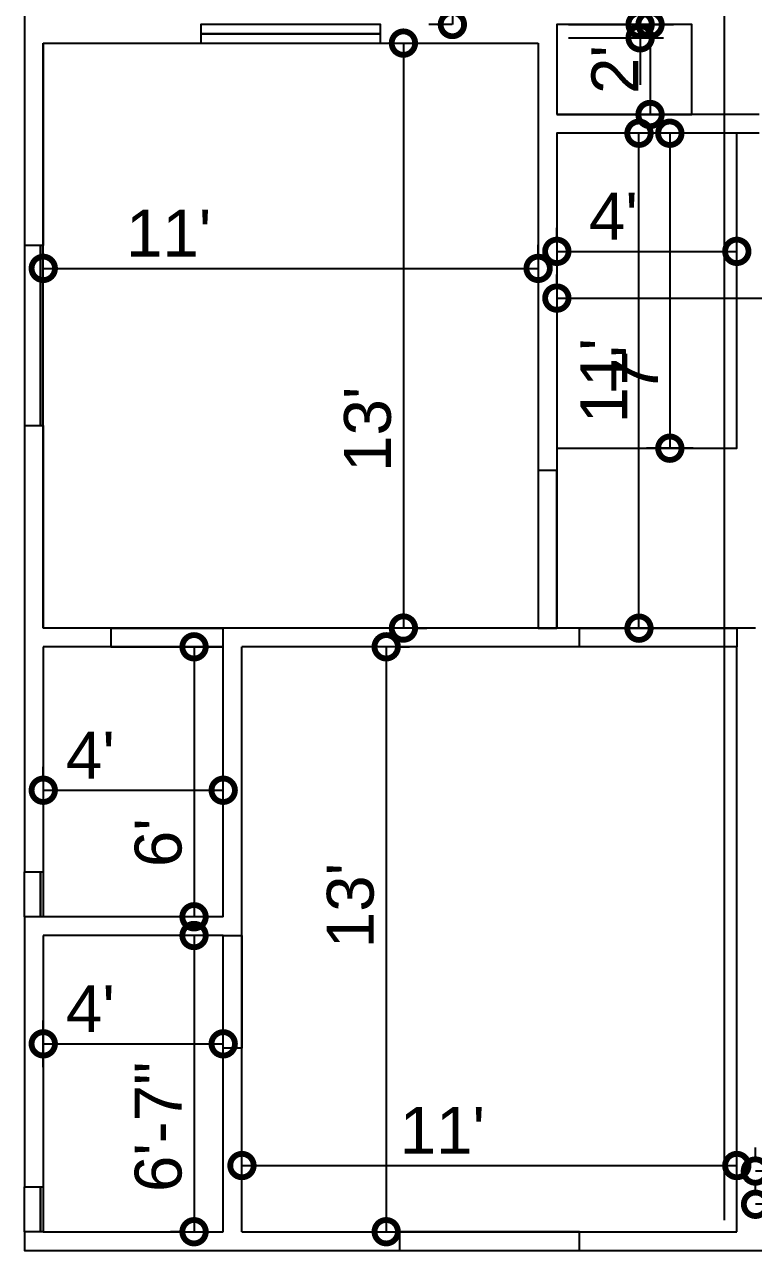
# Model space of a CAD drawing. Header units: feet. Extents: x 1048 to 1609, y 122 to 684.
# Drawn here: x 1052.1 to 1246.6, y 126 to 452.9 of the extents above; entities that cross this region are included whole.
import ezdxf

# ---------------------------------------------------------------- set-up
doc = ezdxf.new("R2010")
doc.units = ezdxf.units.FT
doc.header["$MEASUREMENT"] = 0
for name, color, linetype in [('2d doors', 82, 'Continuous'), ('2d walls', 9, 'Continuous'), ('2d windows', 150, 'Continuous'), ('blocks', 130, 'Continuous'), ('dimentions', 230, 'Continuous')]:
    doc.layers.add(name, color=color, linetype=linetype)
doc.styles.get("Standard").update_dxf_attribs({"font": 'arial.ttf'})
doc.dimstyles.new('dimentions', dxfattribs={"dimscale": 5, "dimtxt": 2.5, "dimasz": 2.5, "dimexe": 1.25, "dimexo": 0.625, "dimtad": 1, "dimdec": 4, "dimzin": 0, "dimdsep": 46, "dimlunit": 4, "dimtxsty": 'Standard', "dimblk": 'DOTSMALL', "dimcen": 2.5, "dimadec": 0, "dimazin": 0, "dimtfac": 1, "dimtdec": 4, "dimtofl": 0, "dimtmove": 0, "dimatfit": 3, "dimfxl": 1, "dimtolj": 1, "dimtzin": 0, "dimarcsym": 0})

# ---------------------------------------------------------------- blocks, each defined once
blk = doc.blocks.new('_DotSmall')
at = {"color": 0, "linetype": 'ByBlock', "const_width": 0.5}
blk.add_lwpolyline([(-0.0625, 0, 1), (0.0625, 0, 1)], format="xyb", close=True, dxfattribs=at)
blk = doc.blocks.new('*D3')
at = {"layer": 'Defpoints', "color": 0, "transparency": 16777216}
for p in [(1110.14, 148.64), (1242.14, 148.64), (1242.14, 148.64)]:
    blk.add_point(p, dxfattribs=at)
at = {"layer": 'dimentions', "color": 0, "lineweight": -2, "transparency": 16777216}
for p, q in [((1110.14, 151.76), (1110.14, 154.89)), ((1242.14, 151.76), (1242.14, 154.89)), ((1110.14, 148.64), (1242.14, 148.64))]:
    blk.add_line(p, q, dxfattribs=at)
at = {"layer": 'dimentions', "color": 0, "lineweight": -2, "transparency": 16777216, "xscale": 12.5, "yscale": 12.5, "zscale": 12.5, "rotation": 180}
blk.add_blockref('_DotSmall', (1110.14, 148.64), dxfattribs=at)
at = {"layer": 'dimentions', "color": 0, "lineweight": -2, "transparency": 16777216, "xscale": 12.5, "yscale": 12.5, "zscale": 12.5}
blk.add_blockref('_DotSmall', (1242.14, 148.64), dxfattribs=at)
at = {"layer": 'dimentions', "color": 0, "transparency": 16777216, "insert": (1163.59, 158.04), "char_height": 12.5, "attachment_point": 5}
blk.add_mtext("\\A1;11'", dxfattribs=at)
blk = doc.blocks.new('*D4')
at = {"layer": 'Defpoints', "color": 0, "transparency": 16777216}
for p in [(1148.62, 286.99), (1148.62, 130.99), (1148.62, 130.99)]:
    blk.add_point(p, dxfattribs=at)
at = {"layer": 'dimentions', "color": 0, "lineweight": -2, "transparency": 16777216}
for p, q in [((1148.62, 286.99), (1148.62, 130.99)), ((1151.75, 286.99), (1154.87, 286.99)), ((1151.75, 130.99), (1154.87, 130.99))]:
    blk.add_line(p, q, dxfattribs=at)
at = {"layer": 'dimentions', "color": 0, "lineweight": -2, "transparency": 16777216, "xscale": 12.5, "yscale": 12.5, "zscale": 12.5}
for p, rotation in [((1148.62, 286.99), 90), ((1148.62, 130.99), 270)]:
    blk.add_blockref('_DotSmall', p, dxfattribs=dict(at, rotation=rotation))
at = {"layer": 'dimentions', "color": 0, "transparency": 16777216, "insert": (1139.11, 217.98), "char_height": 12.5, "attachment_point": 5, "rotation": 90}
blk.add_mtext("\\A1;13'", dxfattribs=at)
blk = doc.blocks.new('*D11')
at = {"layer": 'Defpoints', "color": 0, "transparency": 16777216}
for p in [(1057.14, 387.91), (1189.14, 387.91), (1189.14, 387.91)]:
    blk.add_point(p, dxfattribs=at)
at = {"layer": 'dimentions', "color": 0, "lineweight": -2, "transparency": 16777216}
for p, q in [((1057.14, 391.03), (1057.14, 394.16)), ((1189.14, 391.03), (1189.14, 394.16)), ((1057.14, 387.91), (1189.14, 387.91))]:
    blk.add_line(p, q, dxfattribs=at)
at = {"layer": 'dimentions', "color": 0, "lineweight": -2, "transparency": 16777216, "xscale": 12.5, "yscale": 12.5, "zscale": 12.5, "rotation": 180}
blk.add_blockref('_DotSmall', (1057.14, 387.91), dxfattribs=at)
at = {"layer": 'dimentions', "color": 0, "lineweight": -2, "transparency": 16777216, "xscale": 12.5, "yscale": 12.5, "zscale": 12.5}
blk.add_blockref('_DotSmall', (1189.14, 387.91), dxfattribs=at)
at = {"layer": 'dimentions', "color": 0, "transparency": 16777216, "insert": (1090.59, 397.31), "char_height": 12.5, "attachment_point": 5}
blk.add_mtext("\\A1;11'", dxfattribs=at)
blk = doc.blocks.new('*D12')
at = {"layer": 'Defpoints', "color": 0, "transparency": 16777216}
for p in [(1153.21, 447.99), (1153.21, 291.99), (1153.21, 291.99)]:
    blk.add_point(p, dxfattribs=at)
at = {"layer": 'dimentions', "color": 0, "lineweight": -2, "transparency": 16777216}
for p, q in [((1153.21, 447.99), (1153.21, 291.99)), ((1156.33, 447.99), (1159.46, 447.99)), ((1156.33, 291.99), (1159.46, 291.99))]:
    blk.add_line(p, q, dxfattribs=at)
at = {"layer": 'dimentions', "color": 0, "lineweight": -2, "transparency": 16777216, "xscale": 12.5, "yscale": 12.5, "zscale": 12.5}
for p, rotation in [((1153.21, 447.99), 90), ((1153.21, 291.99), 270)]:
    blk.add_blockref('_DotSmall', p, dxfattribs=dict(at, rotation=rotation))
at = {"layer": 'dimentions', "color": 0, "transparency": 16777216, "insert": (1143.7, 345.01), "char_height": 12.5, "attachment_point": 5, "rotation": 90}
blk.add_mtext("\\A1;13'", dxfattribs=at)
blk = doc.blocks.new('*D13')
at = {"layer": 'Defpoints', "color": 0, "transparency": 16777216}
for p in [(1194.14, 379.99), (1290.14, 379.99), (1290.14, 379.99)]:
    blk.add_point(p, dxfattribs=at)
at = {"layer": 'dimentions', "color": 0, "lineweight": -2, "transparency": 16777216}
for p, q in [((1194.14, 383.11), (1194.14, 386.24)), ((1290.14, 383.11), (1290.14, 386.24)), ((1194.14, 379.99), (1290.14, 379.99))]:
    blk.add_line(p, q, dxfattribs=at)
at = {"layer": 'dimentions', "color": 0, "lineweight": -2, "transparency": 16777216, "xscale": 12.5, "yscale": 12.5, "zscale": 12.5, "rotation": 180}
blk.add_blockref('_DotSmall', (1194.14, 379.99), dxfattribs=at)
at = {"layer": 'dimentions', "color": 0, "lineweight": -2, "transparency": 16777216, "xscale": 12.5, "yscale": 12.5, "zscale": 12.5}
blk.add_blockref('_DotSmall', (1290.14, 379.99), dxfattribs=at)
at = {"layer": 'dimentions', "color": 0, "transparency": 16777216, "insert": (1255.71, 389.49), "char_height": 12.5, "attachment_point": 5}
blk.add_mtext("\\A1;8'", dxfattribs=at)
blk = doc.blocks.new('*D14')
at = {"layer": 'Defpoints', "color": 0, "transparency": 16777216}
for p in [(1216.05, 423.95), (1216.05, 423.95), (1216.05, 291.95)]:
    blk.add_point(p, dxfattribs=at)
at = {"layer": 'dimentions', "color": 0, "lineweight": -2, "transparency": 16777216}
for p, q in [((1212.92, 423.95), (1209.8, 423.95)), ((1216.05, 291.95), (1216.05, 423.95)), ((1212.92, 291.95), (1209.8, 291.95))]:
    blk.add_line(p, q, dxfattribs=at)
at = {"layer": 'dimentions', "color": 0, "lineweight": -2, "transparency": 16777216, "xscale": 12.5, "yscale": 12.5, "zscale": 12.5}
for p, rotation in [((1216.05, 423.95), 90), ((1216.05, 291.95), 270)]:
    blk.add_blockref('_DotSmall', p, dxfattribs=dict(at, rotation=rotation))
at = {"layer": 'dimentions', "color": 0, "transparency": 16777216, "insert": (1206.65, 357.95), "char_height": 12.5, "attachment_point": 5, "rotation": 90}
blk.add_mtext("\\A1;11'", dxfattribs=at)
blk = doc.blocks.new('*D15')
at = {"layer": 'Defpoints', "color": 0, "transparency": 16777216}
for p in [(1194.14, 452.95), (1216.35, 452.95), (1194.14, 449.4)]:
    blk.add_point(p, dxfattribs=at)
at = {"layer": 'dimentions', "color": 0, "lineweight": -2, "transparency": 16777216}
for p, q in [((1216.35, 452.95), (1216.35, 516.11)), ((1197.26, 452.95), (1222.6, 452.95)), ((1197.26, 449.4), (1222.6, 449.4)), ((1216.35, 449.4), (1216.35, 436.9))]:
    blk.add_line(p, q, dxfattribs=at)
at = {"layer": 'dimentions', "color": 0, "lineweight": -2, "transparency": 16777216, "xscale": 12.5, "yscale": 12.5, "zscale": 12.5}
for p, rotation in [((1216.35, 452.95), 270), ((1216.35, 449.4), 90)]:
    blk.add_blockref('_DotSmall', p, dxfattribs=dict(at, rotation=rotation))
at = {"layer": 'dimentions', "color": 0, "transparency": 16777216, "insert": (1198.26, 497.03), "char_height": 12.5, "attachment_point": 5, "rotation": 90}
blk.add_mtext('\\A1;3{\\H1x;\\S9/16;}"', dxfattribs=at)
blk = doc.blocks.new('*D21')
at = {"layer": 'Defpoints', "color": 0, "transparency": 16777216}
for p in [(1169.36, 500.95), (1166.27, 452.95), (1169.36, 452.95)]:
    blk.add_point(p, dxfattribs=at)
at = {"layer": 'dimentions', "color": 0, "lineweight": -2, "transparency": 16777216}
for p, q in [((1166.24, 500.95), (1160.02, 500.95)), ((1166.27, 500.95), (1166.27, 452.95)), ((1166.24, 452.95), (1160.02, 452.95))]:
    blk.add_line(p, q, dxfattribs=at)
at = {"layer": 'dimentions', "color": 0, "lineweight": -2, "transparency": 16777216, "xscale": 12.5, "yscale": 12.5, "zscale": 12.5}
for p, rotation in [((1166.27, 500.95), 90), ((1166.27, 452.95), 270)]:
    blk.add_blockref('_DotSmall', p, dxfattribs=dict(at, rotation=rotation))
at = {"layer": 'dimentions', "color": 0, "transparency": 16777216, "insert": (1156.89, 476.95), "char_height": 12.5, "attachment_point": 5, "rotation": 90}
blk.add_mtext("\\A1;4'", dxfattribs=at)
blk = doc.blocks.new('*D23')
at = {"layer": 'Defpoints', "color": 0, "transparency": 16777216}
for p in [(1057.14, 248.73), (1105.14, 248.73), (1105.14, 248.73)]:
    blk.add_point(p, dxfattribs=at)
at = {"layer": 'dimentions', "color": 0, "lineweight": -2, "transparency": 16777216}
for p, q in [((1057.14, 251.85), (1057.14, 254.98)), ((1105.14, 251.85), (1105.14, 254.98)), ((1057.14, 248.73), (1105.14, 248.73))]:
    blk.add_line(p, q, dxfattribs=at)
at = {"layer": 'dimentions', "color": 0, "lineweight": -2, "transparency": 16777216, "xscale": 12.5, "yscale": 12.5, "zscale": 12.5, "rotation": 180}
blk.add_blockref('_DotSmall', (1057.14, 248.73), dxfattribs=at)
at = {"layer": 'dimentions', "color": 0, "lineweight": -2, "transparency": 16777216, "xscale": 12.5, "yscale": 12.5, "zscale": 12.5}
blk.add_blockref('_DotSmall', (1105.14, 248.73), dxfattribs=at)
at = {"layer": 'dimentions', "color": 0, "transparency": 16777216, "insert": (1069.71, 258.1), "char_height": 12.5, "attachment_point": 5}
blk.add_mtext("\\A1;4'", dxfattribs=at)
blk = doc.blocks.new('*D24')
at = {"layer": 'Defpoints', "color": 0, "transparency": 16777216}
for p in [(1097.36, 286.99), (1097.36, 214.99), (1097.36, 214.99)]:
    blk.add_point(p, dxfattribs=at)
at = {"layer": 'dimentions', "color": 0, "lineweight": -2, "transparency": 16777216}
for p, q in [((1094.24, 286.99), (1091.11, 286.99)), ((1097.36, 286.99), (1097.36, 214.99)), ((1094.24, 214.99), (1091.11, 214.99))]:
    blk.add_line(p, q, dxfattribs=at)
at = {"layer": 'dimentions', "color": 0, "lineweight": -2, "transparency": 16777216, "xscale": 12.5, "yscale": 12.5, "zscale": 12.5}
for p, rotation in [((1097.36, 286.99), 90), ((1097.36, 214.99), 270)]:
    blk.add_blockref('_DotSmall', p, dxfattribs=dict(at, rotation=rotation))
at = {"layer": 'dimentions', "color": 0, "transparency": 16777216, "insert": (1087.86, 234.75), "char_height": 12.5, "attachment_point": 5, "rotation": 90}
blk.add_mtext("\\A1;6'", dxfattribs=at)
blk = doc.blocks.new('*D25')
at = {"layer": 'Defpoints', "color": 0, "transparency": 16777216}
for p in [(1105.14, 181.1), (1057.14, 171.73), (1105.14, 171.73)]:
    blk.add_point(p, dxfattribs=at)
at = {"layer": 'dimentions', "color": 0, "lineweight": -2, "transparency": 16777216}
for p, q in [((1057.14, 174.85), (1057.14, 187.35)), ((1105.14, 174.85), (1105.14, 187.35)), ((1057.14, 181.1), (1105.14, 181.1))]:
    blk.add_line(p, q, dxfattribs=at)
at = {"layer": 'dimentions', "color": 0, "lineweight": -2, "transparency": 16777216, "xscale": 12.5, "yscale": 12.5, "zscale": 12.5, "rotation": 180}
blk.add_blockref('_DotSmall', (1057.14, 181.1), dxfattribs=at)
at = {"layer": 'dimentions', "color": 0, "lineweight": -2, "transparency": 16777216, "xscale": 12.5, "yscale": 12.5, "zscale": 12.5}
blk.add_blockref('_DotSmall', (1105.14, 181.1), dxfattribs=at)
at = {"layer": 'dimentions', "color": 0, "transparency": 16777216, "insert": (1069.71, 190.48), "char_height": 12.5, "attachment_point": 5}
blk.add_mtext("\\A1;4'", dxfattribs=at)
blk = doc.blocks.new('*D26')
at = {"layer": 'Defpoints', "color": 0, "transparency": 16777216}
for p in [(1097.36, 209.99), (1097.36, 130.99), (1097.36, 130.99)]:
    blk.add_point(p, dxfattribs=at)
at = {"layer": 'dimentions', "color": 0, "lineweight": -2, "transparency": 16777216}
for p, q in [((1094.24, 209.99), (1091.11, 209.99)), ((1097.36, 209.99), (1097.36, 130.99)), ((1094.24, 130.99), (1091.11, 130.99))]:
    blk.add_line(p, q, dxfattribs=at)
at = {"layer": 'dimentions', "color": 0, "lineweight": -2, "transparency": 16777216, "xscale": 12.5, "yscale": 12.5, "zscale": 12.5}
for p, rotation in [((1097.36, 209.99), 90), ((1097.36, 130.99), 270)]:
    blk.add_blockref('_DotSmall', p, dxfattribs=dict(at, rotation=rotation))
at = {"layer": 'dimentions', "color": 0, "transparency": 16777216, "insert": (1087.86, 158.96), "char_height": 12.5, "attachment_point": 5, "rotation": 90}
blk.add_mtext('\\A1;6\'-7"', dxfattribs=at)
blk = doc.blocks.new('*D27')
at = {"layer": 'Defpoints', "color": 0, "transparency": 16777216}
for p in [(1247.1, 147.17), (1247.1, 147.17), (1393.1, 147.17)]:
    blk.add_point(p, dxfattribs=at)
at = {"layer": 'dimentions', "color": 0, "lineweight": -2, "transparency": 16777216}
for p, q in [((1247.1, 150.29), (1247.1, 153.42)), ((1393.1, 150.29), (1393.1, 153.42)), ((1393.1, 147.17), (1247.1, 147.17))]:
    blk.add_line(p, q, dxfattribs=at)
at = {"layer": 'dimentions', "color": 0, "lineweight": -2, "transparency": 16777216, "xscale": 12.5, "yscale": 12.5, "zscale": 12.5, "rotation": 180}
blk.add_blockref('_DotSmall', (1247.1, 147.17), dxfattribs=at)
at = {"layer": 'dimentions', "color": 0, "lineweight": -2, "transparency": 16777216, "xscale": 12.5, "yscale": 12.5, "zscale": 12.5}
blk.add_blockref('_DotSmall', (1393.1, 147.17), dxfattribs=at)
at = {"layer": 'dimentions', "color": 0, "transparency": 16777216, "insert": (1356.64, 156.57), "char_height": 12.5, "attachment_point": 5}
blk.add_mtext('\\A1;12\'-2"', dxfattribs=at)
blk = doc.blocks.new('*D29')
at = {"layer": 'Defpoints', "color": 0, "transparency": 16777216}
for p in [(1057.1, 576.12), (1057.1, 576.12), (1238.85, 130.99)]:
    blk.add_point(p, dxfattribs=at)
at = {"layer": 'dimentions', "color": 0, "lineweight": -2, "transparency": 16777216}
for p, q in [((1057.1, 579.24), (1057.1, 582.37)), ((1238.85, 134.11), (1238.85, 582.37)), ((1238.85, 576.12), (1057.1, 576.12))]:
    blk.add_line(p, q, dxfattribs=at)
at = {"layer": 'dimentions', "color": 0, "lineweight": -2, "transparency": 16777216, "xscale": 12.5, "yscale": 12.5, "zscale": 12.5, "rotation": 180}
blk.add_blockref('_DotSmall', (1057.1, 576.12), dxfattribs=at)
at = {"layer": 'dimentions', "color": 0, "lineweight": -2, "transparency": 16777216, "xscale": 12.5, "yscale": 12.5, "zscale": 12.5}
blk.add_blockref('_DotSmall', (1238.85, 576.12), dxfattribs=at)
at = {"layer": 'dimentions', "color": 0, "transparency": 16777216, "insert": (1137.49, 594.07), "char_height": 12.5, "attachment_point": 5}
blk.add_mtext('\\A1;15\'-1{\\H1x;\\S3/4;}"', dxfattribs=at)
blk = doc.blocks.new('*D33')
at = {"layer": 'blocks', "color": 0, "lineweight": -2, "transparency": 16777216}
for p, q in [((1247.14, 141.43), (1247.14, 144.56)), ((1295.14, 141.43), (1295.14, 144.56)), ((1295.14, 138.31), (1247.14, 138.31))]:
    blk.add_line(p, q, dxfattribs=at)
at = {"layer": 'Defpoints', "color": 0, "transparency": 16777216}
for p in [(1247.14, 138.31), (1247.14, 138.31), (1295.14, 138.31)]:
    blk.add_point(p, dxfattribs=at)
at = {"layer": 'blocks', "color": 0, "lineweight": -2, "transparency": 16777216, "xscale": 12.5, "yscale": 12.5, "zscale": 12.5, "rotation": 180}
blk.add_blockref('_DotSmall', (1247.14, 138.31), dxfattribs=at)
at = {"layer": 'blocks', "color": 0, "lineweight": -2, "transparency": 16777216, "xscale": 12.5, "yscale": 12.5, "zscale": 12.5}
blk.add_blockref('_DotSmall', (1295.14, 138.31), dxfattribs=at)
at = {"layer": 'blocks', "color": 0, "transparency": 16777216, "insert": (1259.48, 147.68), "char_height": 12.5, "attachment_point": 5}
blk.add_mtext("\\A1;4'", dxfattribs=at)
blk = doc.blocks.new('*D35')
at = {"layer": 'blocks', "color": 0, "lineweight": -2, "transparency": 16777216}
for p, q in [((1219, 452.95), (1219, 428.95)), ((1222.13, 452.95), (1225.25, 452.95)), ((1222.13, 428.95), (1225.25, 428.95))]:
    blk.add_line(p, q, dxfattribs=at)
at = {"layer": 'Defpoints', "color": 0, "transparency": 16777216}
for p in [(1219, 452.95), (1219, 428.95), (1219, 428.95)]:
    blk.add_point(p, dxfattribs=at)
at = {"layer": 'blocks', "color": 0, "lineweight": -2, "transparency": 16777216, "xscale": 12.5, "yscale": 12.5, "zscale": 12.5}
for p, rotation in [((1219, 452.95), 90), ((1219, 428.95), 270)]:
    blk.add_blockref('_DotSmall', p, dxfattribs=dict(at, rotation=rotation))
at = {"layer": 'blocks', "color": 0, "transparency": 16777216, "insert": (1209.6, 440.95), "char_height": 12.5, "attachment_point": 5, "rotation": 90}
blk.add_mtext("\\A1;2'", dxfattribs=at)
blk = doc.blocks.new('*D36')
at = {"layer": 'blocks', "color": 0, "lineweight": -2, "transparency": 16777216}
for p, q in [((1230.53, 423.95), (1218.03, 423.95)), ((1224.28, 423.95), (1224.28, 339.95)), ((1230.53, 339.95), (1218.03, 339.95))]:
    blk.add_line(p, q, dxfattribs=at)
at = {"layer": 'Defpoints', "color": 0, "transparency": 16777216}
for p in [(1233.65, 423.95), (1224.28, 339.95), (1233.65, 339.95)]:
    blk.add_point(p, dxfattribs=at)
at = {"layer": 'blocks', "color": 0, "lineweight": -2, "transparency": 16777216, "xscale": 12.5, "yscale": 12.5, "zscale": 12.5}
for p, rotation in [((1224.28, 423.95), 90), ((1224.28, 339.95), 270)]:
    blk.add_blockref('_DotSmall', p, dxfattribs=dict(at, rotation=rotation))
at = {"layer": 'blocks', "color": 0, "transparency": 16777216, "insert": (1214.9, 360.9), "char_height": 12.5, "attachment_point": 5, "rotation": 90}
blk.add_mtext("\\A1;7'", dxfattribs=at)
blk = doc.blocks.new('*D37')
at = {"layer": 'blocks', "color": 0, "lineweight": -2, "transparency": 16777216}
for p, q in [((1194.14, 395.57), (1194.14, 398.7)), ((1242.14, 395.57), (1242.14, 398.7)), ((1194.14, 392.45), (1242.14, 392.45))]:
    blk.add_line(p, q, dxfattribs=at)
at = {"layer": 'Defpoints', "color": 0, "transparency": 16777216}
for p in [(1194.14, 392.45), (1242.14, 392.45), (1242.14, 392.45)]:
    blk.add_point(p, dxfattribs=at)
at = {"layer": 'blocks', "color": 0, "lineweight": -2, "transparency": 16777216, "xscale": 12.5, "yscale": 12.5, "zscale": 12.5, "rotation": 180}
blk.add_blockref('_DotSmall', (1194.14, 392.45), dxfattribs=at)
at = {"layer": 'blocks', "color": 0, "lineweight": -2, "transparency": 16777216, "xscale": 12.5, "yscale": 12.5, "zscale": 12.5}
blk.add_blockref('_DotSmall', (1242.14, 392.45), dxfattribs=at)
at = {"layer": 'blocks', "color": 0, "transparency": 16777216, "insert": (1209.23, 401.82), "char_height": 12.5, "attachment_point": 5}
blk.add_mtext("\\A1;4'", dxfattribs=at)

msp = doc.modelspace()

# ---------------------------------------------------------------- linework, layer by layer
at = {"layer": '2d doors'}
for points in [[(1189.13745, 291.98921), (1194.13745, 291.98921), (1194.13745, 333.98921), (1189.13745, 333.98921)], [(1075.13745, 286.98921), (1105.13745, 286.98921), (1105.13745, 291.98921), (1075.13745, 291.98921)], [(1242.13745, 286.98921), (1200.13745, 286.98921), (1200.13745, 291.98921), (1242.13745, 291.98921)], [(1105.13745, 209.98921), (1110.13745, 209.98921), (1110.13745, 179.98921), (1105.13745, 179.98921)]]:
    msp.add_lwpolyline(points, close=True, dxfattribs=at)
at = {"layer": '2d doors', "extrusion": (1, 0, 0)}
for points, elevation in [([(333.98921, 84), (333.98921, 0), (291.98921, 0), (291.98921, 84)], 1194.13745), ([(331.58921, 81.6), (331.58921, 2.4), (294.38921, 2.4), (294.38921, 81.6)], 1194.13745), ([(209.98921, 84), (209.98921, 0), (179.98921, 0), (179.98921, 84)], 1110.13745), ([(207.58921, 81.6), (207.58921, 2.4), (182.38921, 2.4), (182.38921, 81.6)], 1110.13745)]:
    msp.add_lwpolyline(points, close=True, dxfattribs=dict(at, elevation=elevation))
at = {"layer": '2d doors', "extrusion": (0, 1, 0), "elevation": 291.98921}
for points in [[(-1075.13745, 84), (-1075.13745, 0), (-1105.13745, 0), (-1105.13745, 84)], [(-1077.53745, 81.6), (-1077.53745, 2.4), (-1102.73745, 2.4), (-1102.73745, 81.6)], [(-1200.13745, 84), (-1200.13745, 0), (-1242.13745, 0), (-1242.13745, 84)], [(-1202.53745, 81.6), (-1202.53745, 2.4), (-1239.73745, 2.4), (-1239.73745, 81.6)]]:
    msp.add_lwpolyline(points, close=True, dxfattribs=at)
at = {"layer": '2d walls'}
for p, q in [((1194.13745, 452.98921), (1194.13745, 428.94921)), ((1057.13745, 447.98921), (1099.13745, 447.98921)), ((1057.13745, 393.98921), (1057.13745, 447.98921)), ((1147.13745, 447.98921), (1189.13745, 447.98921)), ((1189.13745, 447.98921), (1189.13745, 333.98921)), ((1248.09745, 428.94921), (1194.13745, 428.94921)), ((1248.09745, 423.94921), (1194.13745, 423.94921)), ((1194.13745, 423.94921), (1194.13745, 333.98921)), ((1057.13745, 291.98921), (1057.13745, 345.98921)), ((1075.13745, 291.98921), (1057.13745, 291.98921)), ((1110.13745, 291.98921), (1105.13745, 291.98921)), ((1200.13745, 291.98921), (1110.13745, 291.98921)), ((1247.13745, 291.98921), (1242.13745, 291.98921)), ((1105.13745, 286.98921), (1057.13745, 286.98921)), ((1105.13745, 214.98921), (1105.13745, 286.98921)), ((1200.13745, 286.98921), (1110.13745, 286.98921)), ((1110.13745, 209.98921), (1110.13745, 286.98921)), ((1242.13745, 130.98921), (1242.13745, 286.98921)), ((1105.13745, 214.98921), (1057.13745, 214.98921)), ((1105.13745, 209.98921), (1057.13745, 209.98921)), ((1105.13745, 130.98921), (1105.13745, 209.98921)), ((1105.13745, 130.98921), (1105.13745, 179.98921)), ((1110.13745, 130.98921), (1110.13745, 179.98921)), ((1057.13745, 130.98921), (1105.13745, 130.98921)), ((1110.13745, 130.98921), (1152.13745, 130.98921)), ((1200.13745, 130.98921), (1242.13745, 130.98921))]:
    msp.add_line(p, q, dxfattribs=at)
for points in [[(1052.13745, 535.94921), (1052.13745, 393.98921)], [(1057.13745, 447.98921), (1057.13745, 393.98921)], [(1052.13745, 345.98921), (1052.13745, 226.98921)], [(1057.13745, 345.98921), (1057.13745, 291.98921)], [(1057.13745, 286.98921), (1057.13745, 226.98921)], [(1052.13745, 214.98921), (1052.13745, 142.98921)], [(1057.13745, 209.98921), (1057.13745, 142.98921)], [(1052.13745, 130.98921), (1052.13745, 125.98921), (1152.13745, 125.98921)], [(1057.13745, 130.98921), (1105.13745, 130.98921)], [(1110.13745, 130.98921), (1152.13745, 130.98921)], [(1200.13745, 130.98921), (1242.13745, 130.98921)], [(1200.13745, 125.98921), (1289.92334, 125.98921)]]:
    msp.add_lwpolyline(points, dxfattribs=at)
at = {"layer": '2d windows'}
for points in [[(1099.13745, 447.98921), (1147.13745, 447.98921), (1147.13745, 452.98921), (1099.13745, 452.98921)], [(1052.13745, 345.98921), (1057.13745, 345.98921), (1057.13745, 393.98921), (1052.13745, 393.98921)], [(1057.13745, 214.98921), (1052.13745, 214.98921), (1052.13745, 226.98921), (1057.13745, 226.98921)], [(1057.13745, 130.98921), (1052.13745, 130.98921), (1052.13745, 142.98921), (1057.13745, 142.98921)], [(1152.13745, 125.98921), (1200.13745, 125.98921), (1200.13745, 130.98921), (1152.13745, 130.98921)]]:
    msp.add_lwpolyline(points, close=True, dxfattribs=at)
at = {"layer": '2d windows', "extrusion": (-6.12323e-17, -1, 0)}
for points, elevation in [([(1147.13745, 84), (1147.13745, 36), (1099.13745, 36), (1099.13745, 84)], -450.48921), ([(1145.33745, 82.2), (1145.33745, 37.8), (1100.93745, 37.8), (1100.93745, 82.2)], -450.48921), ([(1123.13745, 82.2), (1100.93745, 82.2), (1100.93745, 37.8), (1123.13745, 37.8)], -450.48921), ([(1122.05745, 81.12), (1102.01745, 81.12), (1102.01745, 38.88), (1122.05745, 38.88)], -450.48921), ([(1200.13745, 84), (1200.13745, 36), (1152.13745, 36), (1152.13745, 84)], -130.98921), ([(1198.33745, 82.2), (1198.33745, 37.8), (1153.93745, 37.8), (1153.93745, 82.2)], -130.98921), ([(1176.13745, 82.2), (1153.93745, 82.2), (1153.93745, 37.8), (1176.13745, 37.8)], -130.98921), ([(1175.05745, 81.12), (1155.01745, 81.12), (1155.01745, 38.88), (1175.05745, 38.88)], -130.98921)]:
    msp.add_lwpolyline(points, close=True, dxfattribs=dict(at, elevation=elevation))
at = {"layer": '2d windows', "extrusion": (-1, 0, 0), "elevation": -1056.43745}
for points in [[(-345.98921, 84), (-345.98921, 36), (-393.98921, 36), (-393.98921, 84)], [(-347.78921, 82.2), (-347.78921, 37.8), (-392.18921, 37.8), (-392.18921, 82.2)], [(-369.98921, 82.2), (-392.18921, 82.2), (-392.18921, 37.8), (-369.98921, 37.8)], [(-371.06921, 81.12), (-391.10921, 81.12), (-391.10921, 38.88), (-371.06921, 38.88)], [(-214.98921, 84), (-214.98921, 60), (-226.98921, 60), (-226.98921, 84)], [(-216.78921, 82.2), (-216.78921, 61.8), (-225.18921, 61.8), (-225.18921, 82.2)], [(-217.86921, 81.12), (-217.86921, 62.88), (-224.10921, 62.88), (-224.10921, 81.12)], [(-130.98921, 84), (-130.98921, 60), (-142.98921, 60), (-142.98921, 84)], [(-132.78921, 82.2), (-132.78921, 61.8), (-141.18921, 61.8), (-141.18921, 82.2)], [(-133.86921, 81.12), (-133.86921, 62.88), (-140.10921, 62.88), (-140.10921, 81.12)]]:
    msp.add_lwpolyline(points, close=True, dxfattribs=at)
at = {"layer": 'blocks'}
for points in [[(1194.13745, 428.94921), (1230.13745, 428.94921), (1230.13745, 452.94921), (1194.13745, 452.94921)], [(1194.13745, 339.94921), (1242.13745, 339.94921), (1242.13745, 423.94921), (1194.13745, 423.94921)]]:
    msp.add_lwpolyline(points, close=True, dxfattribs=at)

# ---------------------------------------------------------------- dimensions: what is measured, and where the dimension line sits
dim = msp.add_linear_dim(base=(1219.00121, 428.94921), p1=(1219.00121, 452.94921), p2=(1219.00121, 428.94921), angle=90, dimstyle='dimentions', dxfattribs=at)
dim.commit()
dim.dimension.update_dxf_attribs({"geometry": '*D35', "text_midpoint": (1209.60063, 440.94921)})
dim = msp.add_linear_dim(base=(1224.27896, 339.94921), p1=(1233.65396, 423.94921), p2=(1233.65396, 339.94921), angle=90, dimstyle='dimentions', dxfattribs=at)
dim.commit()
dim.dimension.update_dxf_attribs({"geometry": '*D36', "text_midpoint": (1224.27896, 360.90334), "dimtype": 160})
for base, p1, p2, picture, middle in [((1242.13745, 392.44546), (1194.13745, 392.44546), (1242.13745, 392.44546), '*D37', (1209.22662, 392.44546)), ((1247.13745, 138.30829), (1295.13745, 138.30829), (1247.13745, 138.30829), '*D33', (1259.48429, 138.30829))]:
    dim = msp.add_linear_dim(base=base, p1=p1, p2=p2, dimstyle='dimentions', dxfattribs=at)
    dim.commit()
    dim.dimension.update_dxf_attribs({"geometry": picture, "text_midpoint": middle, "dimtype": 160})
at = {"layer": 'dimentions'}
for base, p1, p2, picture, middle in [((1057.09745, 576.11805), (1238.84751, 130.98921), (1057.09745, 576.11805), '*D29', (1137.48754, 576.11805)), ((1189.13745, 387.9054), (1057.13745, 387.9054), (1189.13745, 387.9054), '*D11', (1090.59106, 387.9054)), ((1290.13745, 379.98757), (1194.13745, 379.98757), (1290.13745, 379.98757), '*D13', (1255.7096, 379.98757)), ((1105.13745, 248.72646), (1057.13745, 248.72646), (1105.13745, 248.72646), '*D23', (1069.71008, 248.72646)), ((1105.13745, 181.10146), (1057.13745, 171.72646), (1105.13745, 171.72646), '*D25', (1069.71008, 181.10146)), ((1242.13745, 148.63963), (1110.13745, 148.63963), (1242.13745, 148.63963), '*D3', (1163.58633, 148.63963)), ((1247.09745, 147.16884), (1393.09745, 147.16884), (1247.09745, 147.16884), '*D27', (1356.63914, 147.16884))]:
    dim = msp.add_linear_dim(base=base, p1=p1, p2=p2, dimstyle='dimentions', dxfattribs=at)
    dim.commit()
    dim.dimension.update_dxf_attribs({"geometry": picture, "text_midpoint": middle, "dimtype": 160})
for base, p1, p2, picture, middle in [((1216.34599, 452.94921), (1194.13745, 449.39963), (1194.13745, 452.94921), '*D15', (1198.26249, 497.03174)), ((1166.26807, 452.94921), (1169.36025, 500.94921), (1169.36025, 452.94921), '*D21', (1156.89307, 476.94921))]:
    dim = msp.add_linear_dim(base=base, p1=p1, p2=p2, angle=90, dimstyle='dimentions', dxfattribs=at)
    dim.commit()
    dim.dimension.update_dxf_attribs({"geometry": picture, "text_midpoint": middle})
for base, p1, p2, angle, picture, middle in [((1153.20943, 291.98921), (1153.20943, 447.98921), (1153.20943, 291.98921), 90, '*D12', (1153.20943, 345.01494)), ((1216.0471, 423.94921), (1216.0471, 291.94921), (1216.0471, 423.94921), 270, '*D14', (1216.0471, 357.94921)), ((1097.3632, 214.98921), (1097.3632, 286.98921), (1097.3632, 214.98921), 90, '*D24', (1097.3632, 234.74848)), ((1148.62341, 130.98921), (1148.62341, 286.98921), (1148.62341, 130.98921), 90, '*D4', (1148.62341, 217.98098)), ((1097.3632, 130.98921), (1097.3632, 209.98921), (1097.3632, 130.98921), 90, '*D26', (1097.3632, 158.95755))]:
    dim = msp.add_linear_dim(base=base, p1=p1, p2=p2, angle=angle, dimstyle='dimentions', dxfattribs=at)
    dim.commit()
    dim.dimension.update_dxf_attribs({"geometry": picture, "text_midpoint": middle, "dimtype": 160})

doc.saveas('drawing.dxf')
